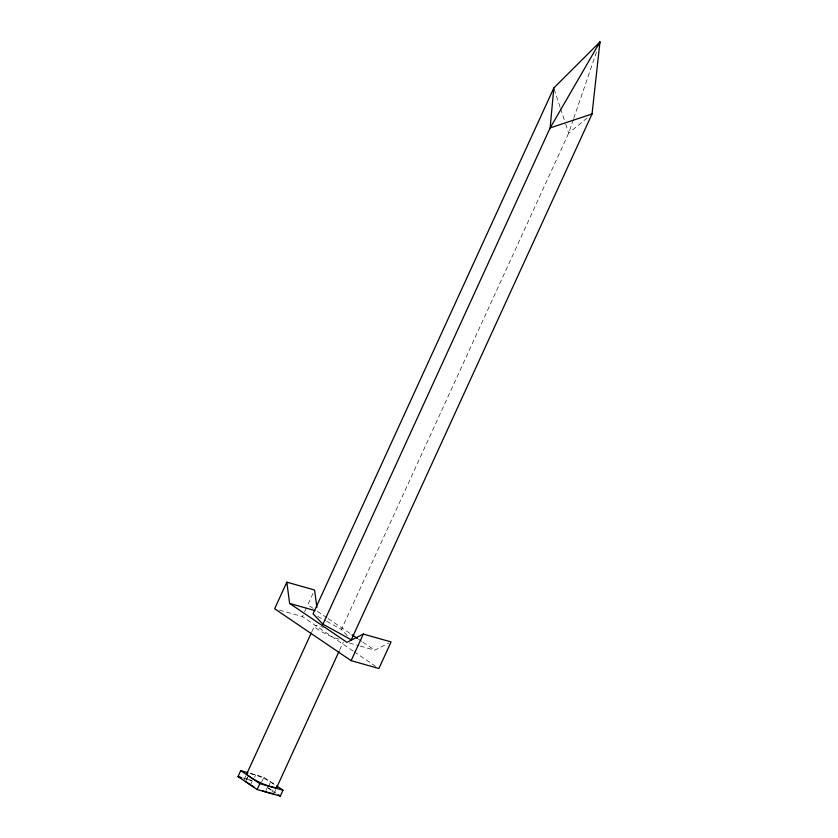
<?xml version="1.0" encoding="UTF-8"?>
<svg xmlns="http://www.w3.org/2000/svg" width="838" height="838" viewBox="0 0 838 838"><rect width="100%" height="100%" fill="white"/><g stroke="black" fill="none" stroke-linecap="round" stroke-linejoin="round"><path stroke-width="0.63" stroke-dasharray="4.19 3.14" d="M573.318 119.583L568.656 133.137L341.443 629.432L347.718 636.032M573.737 118.347L596.593 51.767M353.049 650.969L302.413 616.6L304.037 613.06M304.582 611.876L306.739 607.152M313.024 593.43L307.829 604.785L315.266 609.834M245.827 775.894L244.204 779.434A16.467 2.661 24.6 0 1 246.917 779.225L252.908 780.922M311.83 631.726L314.543 625.818M245.503 781.498L247.66 776.774M246.917 779.225L249.63 773.317L255.611 775.014A16.467 2.661 24.6 0 1 270.559 781.917L275.503 785.269M250.447 784.86L252.615 780.136M254.532 777.371L255.611 775.014M261.697 781.938L263.865 777.214L248.823 772.961M265.929 790.58L267.008 788.212M268.39 786.641L270.559 781.917M271.921 792.277L272.999 789.909M274.089 793.24L275.712 789.7M339.547 650.257L343.339 641.992M587.176 117.959L568.656 133.137L565.053 122.159M360.267 646.108L374.754 650.204L388.738 643.113M279.483 610.116L302.413 616.6M349.394 643.039L359.052 645.773M242.643 777.884L251.903 780.503M317.602 616.339L325.553 620.696M326.684 621.325L341.443 629.432M267.846 787.825L272.8 791.177A16.467 2.661 24.6 0 1 273.953 792.413M317.382 611.279L327.124 617.889M328.213 618.622L350.933 634.052M358.517 639.195L361.765 641.395M362.844 642.128L374.754 650.204M354.118 651.702L375.665 666.325M263.865 777.214L275.545 785.143M267.532 787.448L276.027 793.219M554.211 89.226L560.234 107.526M560.632 108.741L564.644 120.944M339.044 639.216A16.467 2.661 24.6 0 1 319.257 630.333A16.467 2.661 24.6 0 1 317.246 625.609M320.964 626.541A16.467 2.661 24.6 0 1 323.238 627.306"/><path stroke-width="1.26" d="M553.813 88L550.147 127.91L322.934 624.195L351.3 639.792L592.047 113.958L599.977 41.9L553.813 88L313.066 613.835L322.934 624.195M598.709 45.598L599.977 41.9L550.147 127.91L592.047 113.958M286.826 582.169L274.655 608.755L351.132 660.658L378.902 668.515L391.074 641.929L363.304 634.073L346.984 642.358L289.623 603.423L286.826 582.169L314.585 590.015L316.89 607.529M276.613 785.866L282.982 790.192L280.28 796.1L257.14 789.553L238.023 776.575L240.726 770.667L247.671 772.636M246.917 773.526L311.296 632.91M257.14 789.553L259.843 783.645L240.726 770.667M276.791 787.332L339.013 651.44M351.132 660.658L363.304 634.073M289.623 603.423L314.973 610.598M238.023 776.575L241.491 777.559M259.843 783.645L282.982 790.192M352.023 634.785L357.428 638.451M278.153 794.654L280.28 796.1M245.503 781.498L250.447 784.86A16.467 2.661 24.6 0 0 253.914 786.746M276.655 786.505A16.467 2.661 24.6 0 1 274.078 787.542L268.097 785.855A16.467 2.661 24.6 0 1 253.149 778.952L248.205 775.59A16.467 2.661 24.6 0 1 247.786 773.181M273.209 793.596A16.467 2.661 24.6 0 1 271.376 793.45L265.395 791.763A16.467 2.661 24.6 0 1 262.598 790.705"/></g></svg>
